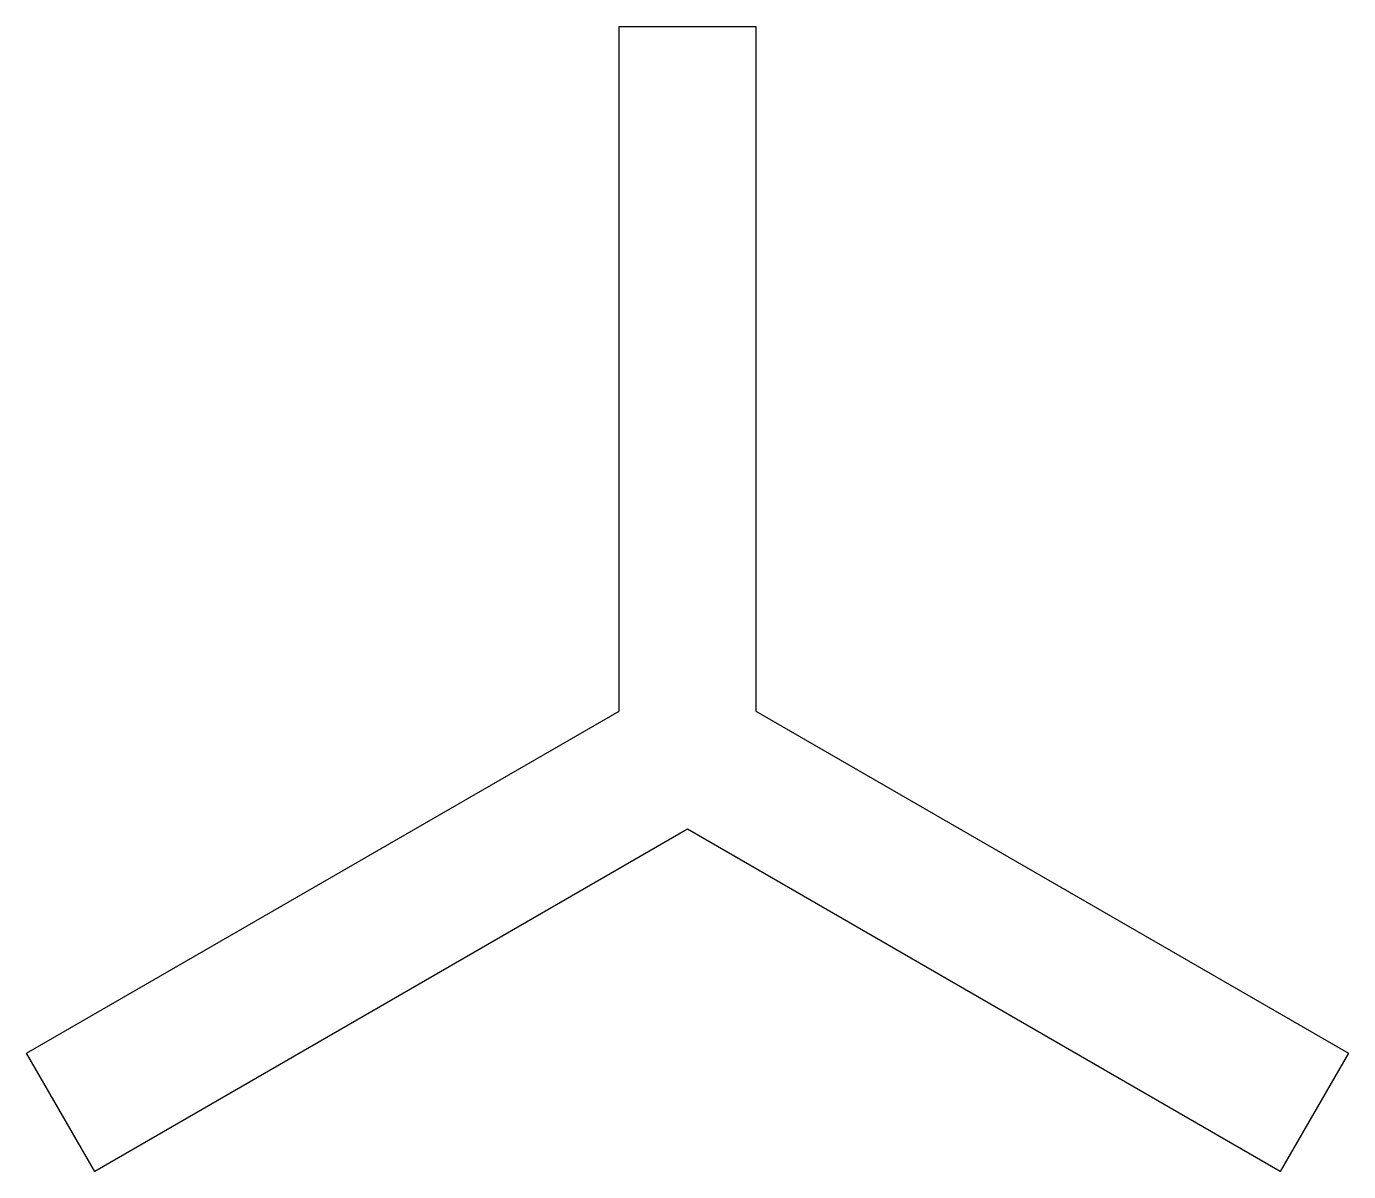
# Model space of a CAD drawing. Extents: x -364 to 698, y 498 to 1417.
import ezdxf

# ---------------------------------------------------------------- set-up
doc = ezdxf.new("R2010")
doc.units = 0
doc.layers.add('Default', color=7, linetype='CONTINUOUS')

msp = doc.modelspace()

# ---------------------------------------------------------------- linework, layer by layer
at = {"layer": 'Default', "color": 4}
for p, q in [((112.26011, 1416.96755), (221.86404, 1416.96755)), ((112.26011, 867.36361), (112.26011, 1416.96755)), ((221.86404, 1416.96755), (221.86404, 867.36361)), ((-363.7109, 592.56162), (112.26011, 867.36361)), ((221.86404, 867.36361), (697.83498, 592.56165)), ((167.06207, 772.44384), (-308.9089, 497.64185)), ((643.03303, 497.64188), (167.06207, 772.44384)), ((-308.9089, 497.64185), (-363.7109, 592.56162)), ((697.83498, 592.56165), (643.03303, 497.64188))]:
    msp.add_line(p, q, dxfattribs=at)

doc.saveas('drawing.dxf')
